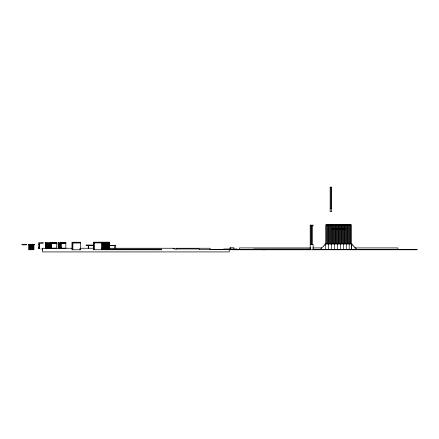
<?xml version="1.0" encoding="UTF-8"?>
<svg xmlns="http://www.w3.org/2000/svg" width="439" height="439" viewBox="0 0 439 439"><rect width="100%" height="100%" fill="white"/><g stroke="black" fill="none" stroke-linecap="round" stroke-linejoin="round"><path stroke-width="0.66" d="M173.196 248.469L174.239 248.836M38.939 243.634L39.735 246.372M39.581 248.244L39.581 246.4L38.819 246.416L38.819 248.244M330.166 187.64L330.946 187.64M330.166 208.305L331.637 208.305M340.395 224.741L350.69 224.724L350.69 243.897M331.604 224.746L325.722 224.768L325.722 249.357M332.372 224.757L340.406 224.746M350.69 224.752L351.463 224.752L351.469 249.401M338.244 225.289L338.935 225.289M341.185 225.278L341.877 225.278M344.116 225.278L344.807 225.278M347.057 225.273L347.748 225.273M348.522 225.295L349.219 225.295M349.998 225.262L350.69 225.284M326.495 225.328L327.187 225.306M327.966 225.328L330.128 225.295M330.907 225.317L331.593 225.317M332.372 225.295L334.529 225.317M335.303 225.317L335.994 225.295M336.768 225.317L338.935 225.311M339.709 225.311L340.406 225.311M341.185 225.3L341.877 225.3M342.65 225.3L343.342 225.3M344.116 225.3L344.807 225.3M345.586 225.3L346.278 225.3M310.208 225.745L313.144 225.745L313.144 225.185L310.208 225.185L310.208 249.775M331.599 228.977L332.372 228.977M333.064 228.993L333.838 228.993M334.529 228.977L335.303 228.977M335.994 228.977L336.768 228.977M337.47 228.999L338.244 228.999M338.935 228.982L339.709 228.982M340.406 229.004L341.185 229.004M341.877 229.004L342.65 229.004M343.342 229.015L344.116 229.015M344.813 229.004L345.586 229.004M45.338 242.745L51.127 242.745L51.138 248.167L50.792 248.156L50.737 242.745M45.409 242.745L45.338 243.217L56.68 243.217L56.68 242.745L56.28 242.745L56.28 243.217M101.892 242.745L93.759 242.729L93.759 249.703L94.314 249.703M102.567 242.745L109.185 242.729L109.229 249.72M93.677 242.838L94.237 242.827L94.231 242.185L93.677 242.185L93.666 249.72L94.242 249.72M72.106 242.893L72.66 242.893L72.66 242.24L72.106 242.24L72.111 249.775L80.326 249.775L80.326 242.8L72.194 242.789L72.194 249.758M101.952 242.926L107.423 242.926L107.423 242.191M58.146 243.261L61.191 243.261M325.722 243.661L351.469 243.661M349.224 243.689L349.998 243.689M330.133 243.81L330.907 243.81M325.722 243.941L351.463 243.897M38.956 246.416L38.956 244.007L39.247 246.4M325.722 244.018L324.959 244.018L324.959 244.946L324.3 244.946L324.3 245.681L323.664 245.681L323.664 246.334L323.06 246.334L323.06 246.932L321.853 247.497L321.853 248.079L320.942 248.54L320.942 249.357L356.221 249.357L356.221 248.54L355.305 248.079L355.305 247.497L354.097 246.932L354.097 246.334L353.494 246.334L353.494 245.681L352.857 245.681L352.857 244.946L352.199 244.946L352.199 244.018L351.441 244.018M310.208 244.358L313.139 244.358L313.139 249.775M28.744 244.715L33.946 244.715M93.754 245.143L85.995 245.143L93.754 245.313M106.65 245.406L115.698 245.406L115.698 248.523M106.65 245.577L115.698 245.577M46.298 247.206L47.187 247.206M310.774 247.92L239.442 247.92L239.442 249.764M312.831 247.92L321.743 247.92M354.668 247.92L397.877 247.92L397.877 249.764M38.511 248.008L39.944 248.26L38.555 248.008M45.453 248.156L45.854 248.156M101.519 248.123L101.689 249.775M102.539 248.139L106.836 248.123L106.836 249.775M38.511 248.244L39.944 248.244M72.133 248.254L42.149 248.287L42.149 249.775L42.479 249.775M80.041 248.254L93.858 248.254M102.254 248.254L174.475 248.265L174.475 248.984L199.262 248.984L199.262 249.544M102.539 248.386L106.6 248.386M173.12 248.628L174.475 248.628M230.168 249.045L237.049 249.045L237.049 249.489L229.926 249.456M310.73 249.023L253.83 249.023L253.83 249.55M101.689 249.231L161.568 249.231L161.568 249.775L94.352 249.72L94.314 242.729M328.663 249.347L351.447 249.314M199.262 249.347L229.273 249.347M42.149 249.467L42.479 249.467M210.1 249.456L223.643 249.467L223.643 248.995L229.273 248.995L229.273 251.92L42.479 251.92L42.479 249.544L42.149 249.544M397.877 249.456L417.05 249.456L417.05 249.764L229.926 249.764L229.926 247.766L233.965 247.766L233.965 248.951M230.255 249.533L310.73 249.55M313.04 249.533L417.05 249.533M109.185 249.703L108.631 249.703L108.631 242.729M29.506 249.731L30.582 249.731M79.953 249.829L80.189 248.178M173.207 248.249L175.424 248.984M351.441 243.661L351.441 249.357M349.998 224.724L349.998 243.897M349.224 224.724L349.214 249.319M348.522 224.73L348.522 243.875M347.748 224.73L347.748 243.903M347.057 224.73L347.057 243.903M346.283 224.73L346.272 249.33M345.586 224.741L345.586 243.886M344.807 224.741L344.807 243.914M344.116 224.741L344.116 243.914M343.342 224.741L343.342 249.33M342.65 224.741L342.65 243.886M341.877 224.741L341.877 243.914M341.185 224.741L341.185 243.914M340.406 224.741L340.401 249.336M339.709 224.746L339.709 243.897M338.935 224.746L338.935 243.919M338.244 224.746L338.244 243.919M337.47 224.746L337.459 249.347M336.768 224.757L336.768 243.903M335.994 224.757L335.994 243.93M335.303 224.757L335.303 243.93M334.529 224.757L334.529 249.347M333.838 224.757L333.838 243.903M333.064 224.757L333.064 243.93M332.372 243.93L332.372 224.741L331.593 224.741L331.593 249.347M331.637 187.08L331.637 211.669L330.166 211.669L330.166 187.08L330.946 187.08L330.946 208.305M330.907 224.757L330.907 243.903M330.128 224.757L330.128 243.93M329.437 224.757L329.437 243.93M328.663 224.757L328.652 249.401M327.966 224.768L327.966 243.914M327.187 224.768L327.187 243.941M326.495 224.768L326.495 243.941M313.473 249.023L313.473 249.55M312.453 225.185L312.453 244.358M311.674 225.185L311.674 244.358M310.982 225.185L310.982 244.358M265.238 249.764L262.769 249.764M237.768 249.319L237.768 249.764M236.517 249.045L236.517 249.489M230.618 249.045L230.618 249.489M230.255 247.766L230.255 249.764M230.162 249.045L230.162 249.489M210.1 249.544L210.1 248.265L176.489 248.265L176.489 249.193M173.262 248.254L173.262 248.71M161.157 249.231L102.106 249.231M114.744 245.577L114.744 247.975M109.344 242.185L109.344 242.844M109.141 242.729L109.141 249.703M108.603 242.229L108.603 249.72M108.29 249.775L108.29 248.123L106.962 248.123L106.962 249.775M108.17 242.827L108.17 249.72M107.615 242.827L107.615 249.72M107.231 242.827L107.231 249.72M106.677 242.827L106.677 249.72M106.6 248.123L106.6 249.775M106.37 242.844L106.37 249.72M105.815 242.844L105.815 249.72M105.431 242.844L105.431 249.72M104.877 242.844L104.877 249.72M104.487 242.827L104.487 249.72M103.933 242.827L103.933 249.72M103.549 242.827L103.549 249.72M102.995 242.827L102.995 249.72M102.561 242.844L102.561 249.775M101.952 242.191L102.007 249.72M101.892 242.147L101.892 249.72M101.848 242.185L101.848 242.844M88.607 245.313L88.607 248.392M88.272 245.313L88.272 248.392M72.781 242.8L72.781 249.775L72.748 242.789M65.636 242.794L65.636 243.261L65.982 243.261L65.982 242.794L58.146 242.789L58.184 248.216L65.839 248.216L65.839 243.195L60.626 243.184L60.626 248.205M65.367 242.794L65.367 243.261L65.021 243.261L65.021 242.794M64.763 242.794L64.763 243.261L64.418 243.261L64.418 242.794M64.121 242.794L64.121 243.261L63.776 243.261L63.776 242.794M63.534 242.794L63.534 243.261L63.189 243.261L63.189 242.794M62.892 242.794L62.892 243.261L62.547 243.261L62.547 242.794M62.316 242.794L62.316 243.261L61.97 243.261L61.97 242.794M61.718 242.789L61.718 243.261L61.372 243.261L61.372 242.789M61.191 242.789L61.208 248.216M60.845 242.789L60.812 248.205M60.758 243.255L60.758 248.216M60.412 243.255L60.412 248.216M60.214 243.255L60.214 248.216M60.066 243.255L60.066 248.216M59.77 243.266L59.764 248.216M59.567 243.266L59.567 248.216M59.43 243.255L59.424 248.216M59.221 243.266L59.221 248.216M59.084 243.255L59.084 248.216M58.881 243.255L58.881 248.216M58.738 243.255L58.738 248.216M58.53 248.216L58.491 242.789M58.382 243.266L58.382 248.216M58.052 242.767L58.052 243.195M56.642 242.778L56.642 243.146M56.565 243.146L56.565 248.167L50.721 248.167L50.721 243.206M55.967 243.217L55.967 242.745L55.566 242.745L55.566 243.217M55.27 243.217L55.27 242.745L54.87 242.745L54.87 243.217M54.535 243.217L54.535 242.745L54.134 242.745L54.134 243.217M53.849 243.217L53.849 242.745L53.448 242.745L53.448 243.217M53.114 243.217L53.114 242.745L52.713 242.745L52.713 243.217M52.444 243.217L52.444 242.745L52.043 242.745L52.043 243.217M51.758 243.211L51.758 242.745L51.358 242.745L51.358 243.211M51.187 243.135L51.215 248.167M50.622 242.718L50.622 248.167L50.222 248.167L50.222 243.217M49.909 243.206L49.909 248.167L49.508 248.167L49.508 243.206M49.234 243.206L49.234 248.167L48.833 248.167L48.833 243.206M48.553 243.217L48.553 248.167L48.158 248.167L48.158 243.217M47.878 243.217L47.878 248.167L47.478 248.167L47.478 243.217M47.258 243.206L47.258 248.167M46.858 243.206L46.858 247.547M46.583 243.206L46.583 247.547M46.183 243.206L46.183 248.167M45.793 242.718L45.87 248.167L45.42 248.167L45.48 243.135M42.523 248.254L42.539 248.984M34.061 244.309L34.061 244.781M33.94 244.781L33.94 249.731L33.545 249.731L33.545 244.781M33.232 244.77L33.232 249.731L32.832 249.731L32.832 244.77M32.552 244.781L32.552 249.731L32.157 249.731L32.157 244.781M31.877 244.781L31.877 249.731L31.476 249.731L31.476 244.781M31.202 244.781L31.202 249.731L30.801 249.731L30.801 244.781M30.582 244.77L30.532 249.775M30.181 244.77L30.181 248.49M29.901 244.77L29.901 248.49M29.616 248.595L30.51 248.776L29.572 248.584L29.572 249.775M29.506 244.77L29.506 248.49M29.194 244.715L29.194 249.731L28.744 249.731L28.733 244.309M29.117 244.282L29.117 244.715M95.104 242.185L94.55 242.185L94.55 242.838L95.104 242.838L95.104 242.185M96.059 242.191L95.504 242.191L95.504 242.844L96.059 242.844L96.059 242.191M96.986 242.191L96.432 242.191L96.432 242.844L96.986 242.844L96.986 242.191M98.007 242.191L97.453 242.191L97.453 242.844L98.007 242.844L98.007 242.191M98.956 242.191L98.402 242.191L98.402 242.844L98.956 242.844L98.956 242.191M99.982 242.191L99.428 242.191L99.428 242.844L99.982 242.844L99.982 242.191M100.948 242.191L100.394 242.191L100.394 242.844L100.948 242.844L100.948 242.191M109.388 242.185L101.387 242.191L101.387 242.844L109.388 242.838L109.388 242.185M73.532 242.24L72.978 242.24L72.978 242.893L73.532 242.893L73.532 242.24M74.493 242.246L73.939 242.246L73.939 242.899L74.493 242.899L74.493 242.246M75.42 242.246L74.866 242.246L74.866 242.899L75.42 242.899L75.42 242.246M76.441 242.246L75.887 242.246L75.887 242.899L76.441 242.899L76.441 242.246M77.39 242.246L76.836 242.246L76.836 242.899L77.39 242.899L77.39 242.246M78.411 242.246L77.857 242.246L77.857 242.899L78.411 242.899L78.411 242.246M79.382 242.246L78.828 242.246L78.828 242.899L79.382 242.899L79.382 242.246M80.37 242.246L79.816 242.246L79.816 242.899L80.37 242.899L80.37 242.246M43.126 242.745L38.627 242.745L38.627 243.277L43.126 243.277L43.126 242.745M26.45 244.314L21.95 244.314L21.95 244.841L26.45 244.841L26.45 244.314M34.127 244.309L28.661 244.309L28.661 244.781L34.127 244.781L34.127 244.309M47.209 247.02L46.249 247.02L46.249 248.205L47.209 248.205L47.209 247.02M59.913 248.216L59.913 243.266L59.869 248.216"/></g></svg>
